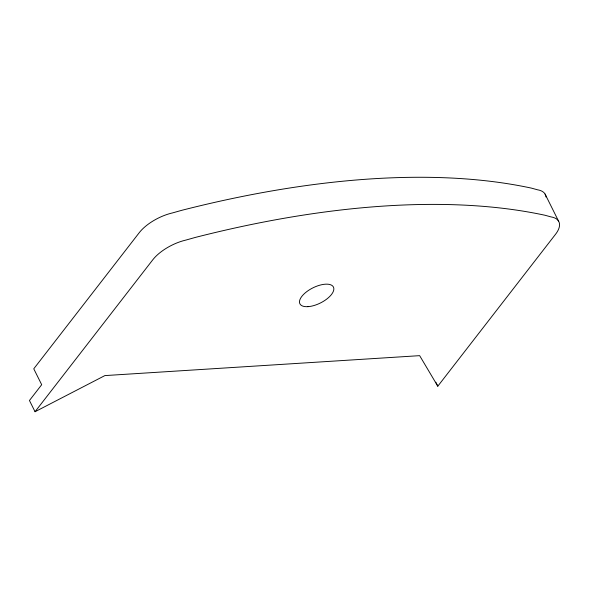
<?xml version="1.0" encoding="UTF-8"?>
<svg xmlns="http://www.w3.org/2000/svg" width="589" height="589" viewBox="0 0 589 589"><rect width="100%" height="100%" fill="white"/><g stroke="black" fill="none" stroke-linecap="round" stroke-linejoin="round"><path stroke-width="0.88" d="M35.045 411.726L152.735 259.859A32.167 14.504 -26.5 0 1 186.028 240.04L195.467 237.389A734.704 331.261 -26.5 0 1 544.972 215.25L551.068 216.921A32.167 14.504 -26.5 0 1 555.486 234.356L437.796 386.215L419.655 355.653L104.879 375.591L35.045 411.726L29.45 400.498L41.694 384.705L33.764 368.802L139.21 232.736A32.167 14.504 -26.5 0 1 172.503 212.916L181.949 210.266A734.704 331.261 -26.5 0 1 531.447 188.127L537.543 189.798A32.167 14.504 -26.5 0 1 545.996 196.991M545.075 194.068L558.6 221.192M435.801 382.209L437.796 386.215M307.966 306.655A18.738 8.445 -26.5 0 0 333.853 288.993A18.738 8.445 -26.5 0 0 308.187 290.62A18.738 8.445 -26.5 0 0 307.966 306.655"/></g></svg>
